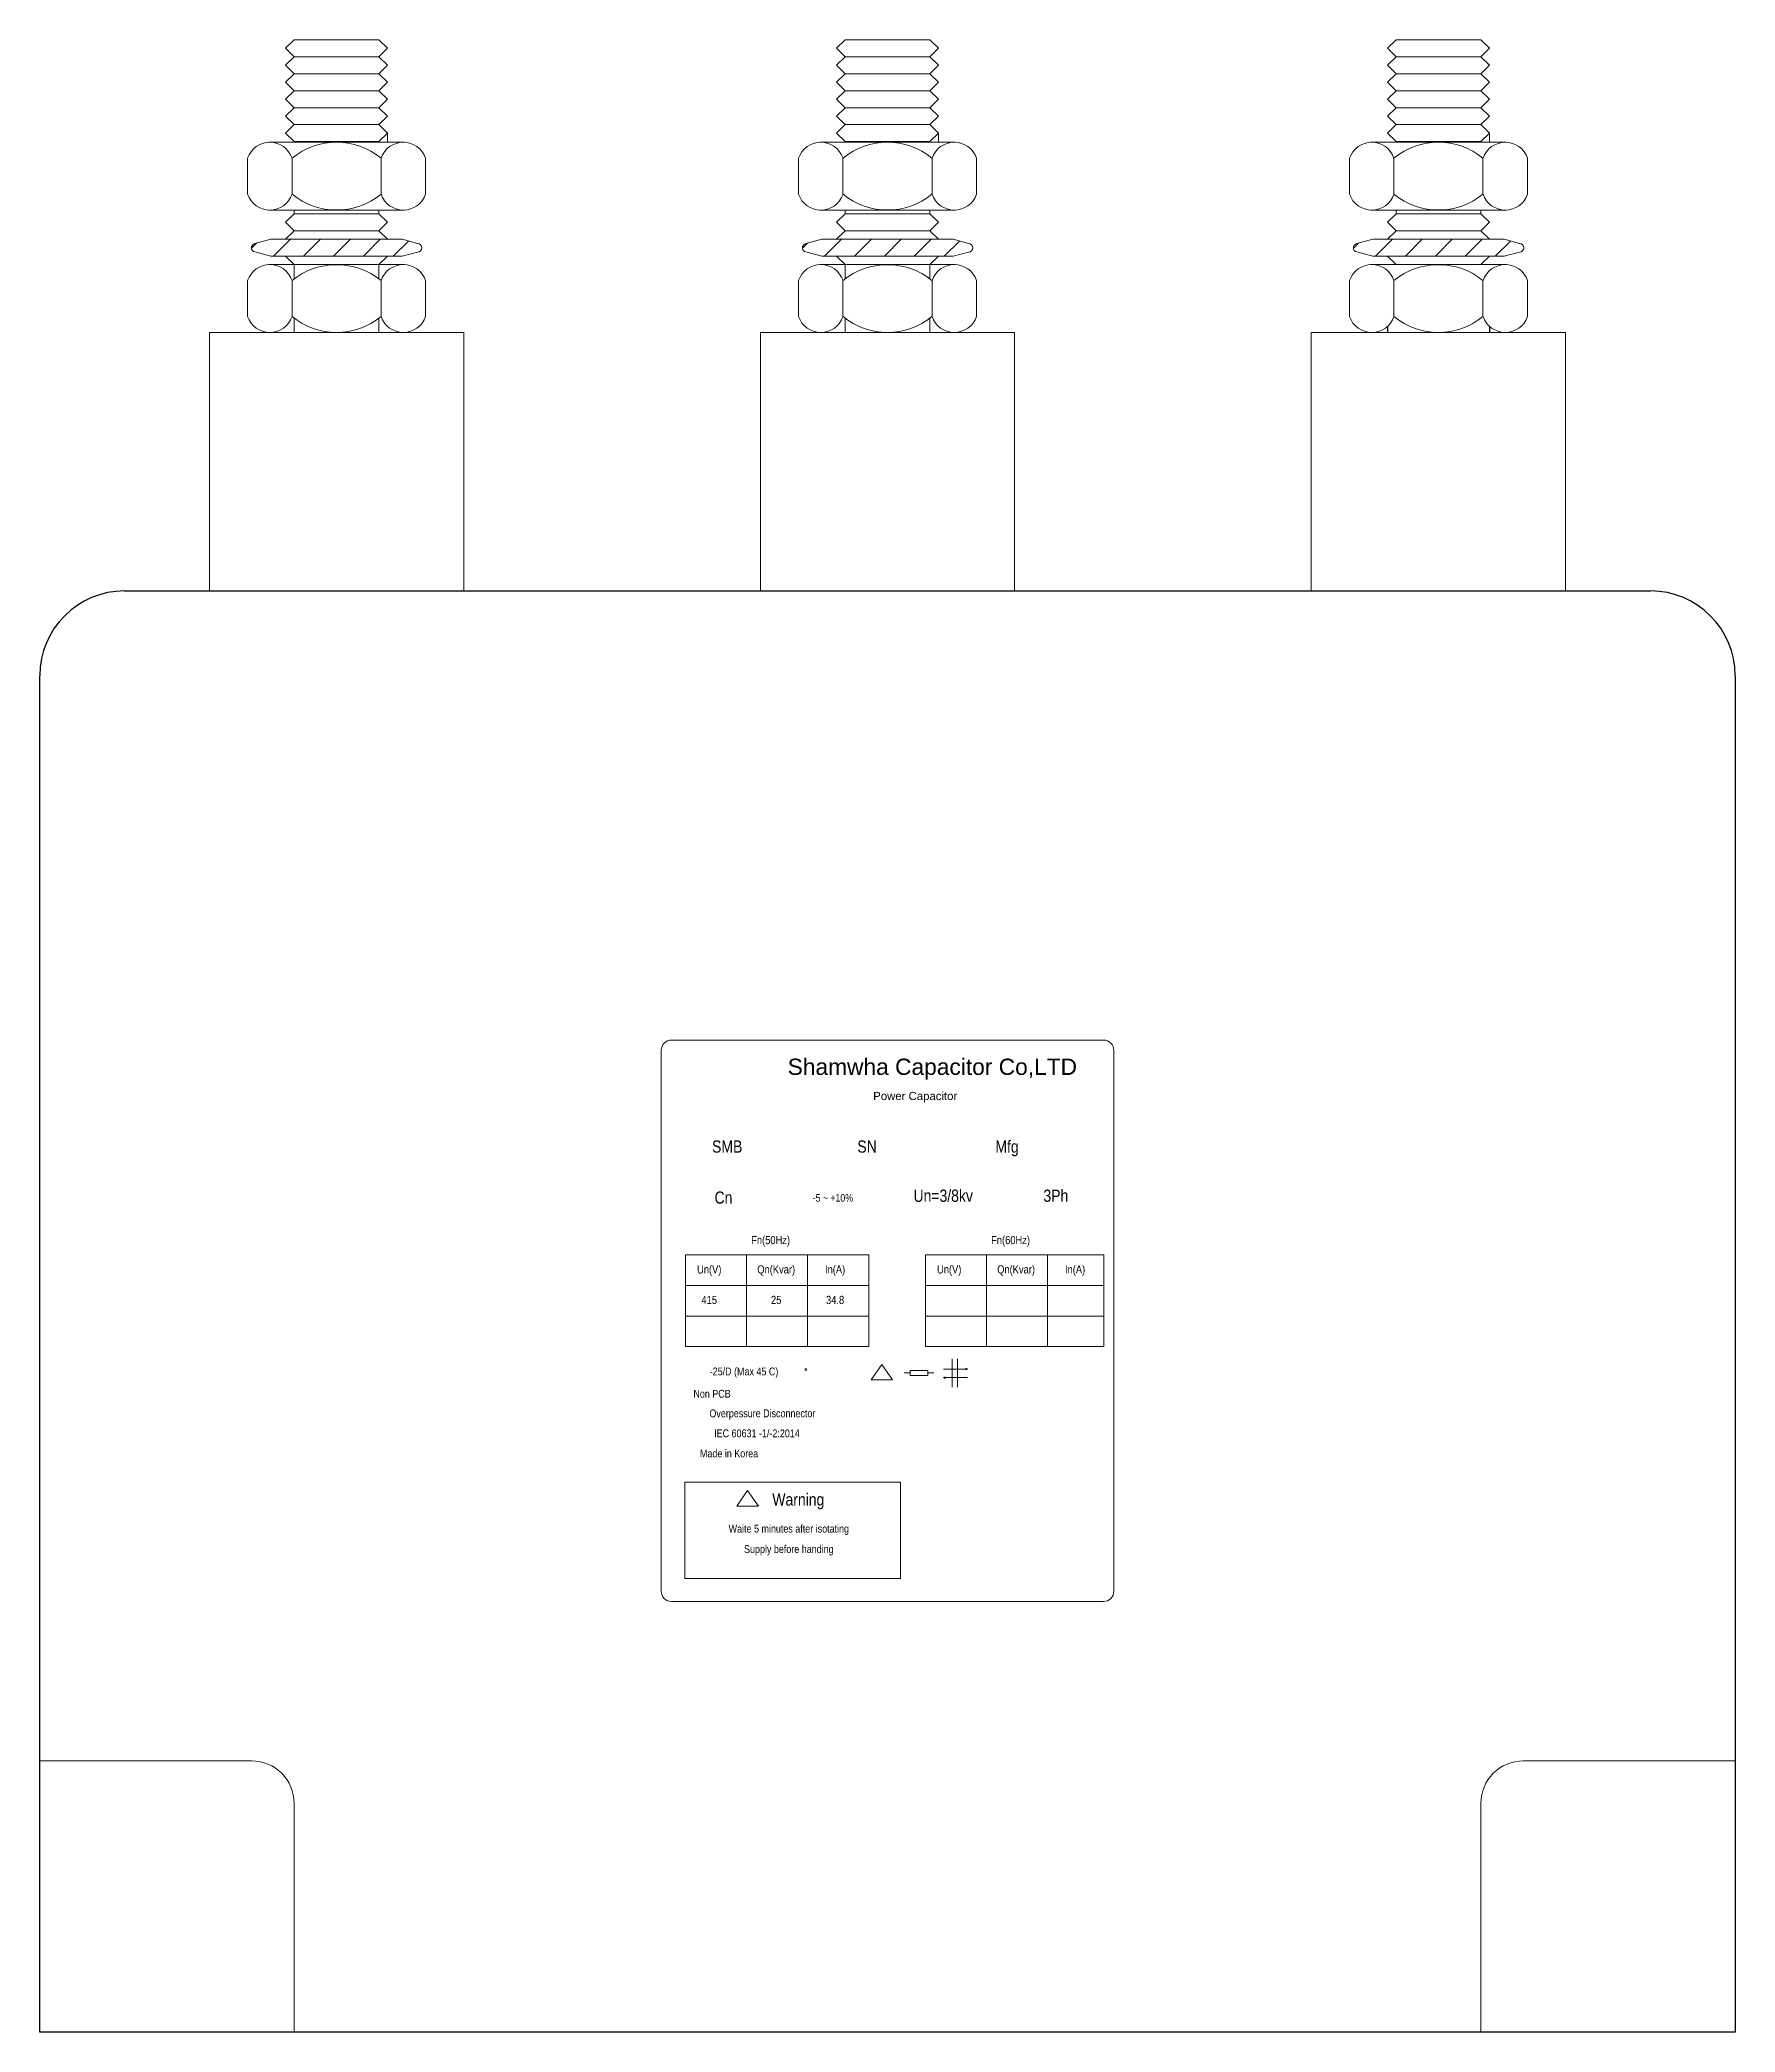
# Model space of a CAD drawing. Header units: millimetres. Extents: x 0 to 200, y 0 to 235.
import ezdxf
from ezdxf.enums import TextEntityAlignment as Align

# ---------------------------------------------------------------- set-up
doc = ezdxf.new("R2010")
doc.units = ezdxf.units.MM
doc.layers.add('00', color=7, linetype='Continuous', lineweight=0)
doc.styles.add('Helvetica-Narrow', font='txt')

# ---------------------------------------------------------------- blocks, each defined once
blk = doc.blocks.new('*U1889')
at = {"lineweight": 5}
h = blk.add_hatch(dxfattribs=at)
h.set_pattern_fill('ANSI31', color=74, scale=20, style=0)
h.set_pattern_definition([(45, (413.9716, 171.6187), (-1.767767, 1.767767), [])])
h.paths.add_polyline_path([(1497.57, 1148.35), (1495.76, 1148.85), (1493.51, 1148.85), (1480.26, 1148.85), (1478.32, 1148.33, 0.727937), (1478.32, 1147.38), (1480.26, 1146.85), (1482.51, 1146.85), (1495.76, 1146.85), (1497.57, 1147.35, 1)])
h = blk.add_hatch(dxfattribs=at)
h.set_pattern_fill('ANSI31', color=74, scale=20, style=0)
h.set_pattern_definition([(45, (478.9716, 171.6187), (-1.767767, 1.767767), [])])
h.paths.add_polyline_path([(1562.57, 1148.35), (1560.76, 1148.85), (1558.51, 1148.85), (1545.26, 1148.85), (1543.32, 1148.33, 0.727937), (1543.32, 1147.38), (1545.26, 1146.85), (1547.51, 1146.85), (1560.76, 1146.85), (1562.57, 1147.35, 1)])
h = blk.add_hatch(dxfattribs=at)
h.set_pattern_fill('ANSI31', color=74, scale=20, style=0)
h.set_pattern_definition([(45, (543.9716, 171.6187), (-1.767767, 1.767767), [])])
h.paths.add_polyline_path([(1627.57, 1148.35), (1625.76, 1148.85), (1623.51, 1148.85), (1610.26, 1148.85), (1608.32, 1148.33, 0.727937), (1608.32, 1147.38), (1610.26, 1146.85), (1612.51, 1146.85), (1625.76, 1146.85), (1627.57, 1147.35, 1)])
at = {"color": 74, "lineweight": 5}
for p, q in [((1483.01, 1170.38), (1482.01, 1171.38)), ((1493.01, 1170.38), (1483.01, 1170.38)), ((1493.01, 1170.38), (1494.01, 1171.38)), ((1548.01, 1170.38), (1547.01, 1171.38)), ((1558.01, 1170.38), (1548.01, 1170.38)), ((1558.01, 1170.38), (1559.01, 1171.38)), ((1613.01, 1170.38), (1612.01, 1171.38)), ((1623.01, 1170.38), (1613.01, 1170.38)), ((1623.01, 1170.38), (1624.01, 1171.38)), ((1483.01, 1168.38), (1482.01, 1169.38)), ((1493.01, 1168.38), (1483.01, 1168.38)), ((1493.01, 1168.38), (1494.01, 1169.38)), ((1548.01, 1168.38), (1547.01, 1169.38)), ((1558.01, 1168.38), (1548.01, 1168.38)), ((1558.01, 1168.38), (1559.01, 1169.38)), ((1613.01, 1168.38), (1612.01, 1169.38)), ((1623.01, 1168.38), (1613.01, 1168.38)), ((1623.01, 1168.38), (1624.01, 1169.38)), ((1483.01, 1166.38), (1482.01, 1167.38)), ((1483.01, 1166.38), (1482.01, 1167.38)), ((1493.01, 1166.38), (1483.01, 1166.38)), ((1493.01, 1166.38), (1483.01, 1166.38)), ((1493.01, 1166.38), (1494.01, 1167.38)), ((1493.01, 1166.38), (1494.01, 1167.38)), ((1548.01, 1166.38), (1547.01, 1167.38)), ((1548.01, 1166.38), (1547.01, 1167.38)), ((1558.01, 1166.38), (1548.01, 1166.38)), ((1558.01, 1166.38), (1548.01, 1166.38)), ((1558.01, 1166.38), (1559.01, 1167.38)), ((1558.01, 1166.38), (1559.01, 1167.38)), ((1613.01, 1166.38), (1612.01, 1167.38)), ((1613.01, 1166.38), (1612.01, 1167.38)), ((1623.01, 1166.38), (1613.01, 1166.38)), ((1623.01, 1166.38), (1613.01, 1166.38)), ((1623.01, 1166.38), (1624.01, 1167.38)), ((1623.01, 1166.38), (1624.01, 1167.38)), ((1483.01, 1164.38), (1482.01, 1165.38)), ((1483.01, 1164.38), (1482.01, 1165.38)), ((1483.01, 1162.38), (1482.01, 1163.38)), ((1493.01, 1164.38), (1483.01, 1164.38)), ((1493.01, 1164.38), (1483.01, 1164.38)), ((1493.01, 1164.38), (1494.01, 1165.38)), ((1493.01, 1164.38), (1494.01, 1165.38)), ((1493.01, 1162.38), (1494.01, 1163.38)), ((1548.01, 1164.38), (1547.01, 1165.38)), ((1548.01, 1164.38), (1547.01, 1165.38)), ((1548.01, 1162.38), (1547.01, 1163.38)), ((1558.01, 1164.38), (1548.01, 1164.38)), ((1558.01, 1164.38), (1548.01, 1164.38)), ((1558.01, 1164.38), (1559.01, 1165.38)), ((1558.01, 1164.38), (1559.01, 1165.38)), ((1558.01, 1162.38), (1559.01, 1163.38)), ((1613.01, 1164.38), (1612.01, 1165.38)), ((1613.01, 1164.38), (1612.01, 1165.38)), ((1613.01, 1162.38), (1612.01, 1163.38)), ((1623.01, 1164.38), (1613.01, 1164.38)), ((1623.01, 1164.38), (1613.01, 1164.38)), ((1623.01, 1164.38), (1624.01, 1165.38)), ((1623.01, 1164.38), (1624.01, 1165.38)), ((1623.01, 1162.38), (1624.01, 1163.38)), ((1483.01, 1160.38), (1482.01, 1161.38)), ((1493.01, 1162.38), (1483.01, 1162.38)), ((1493.01, 1160.38), (1494.01, 1161.38)), ((1548.01, 1160.38), (1547.01, 1161.38)), ((1558.01, 1162.38), (1548.01, 1162.38)), ((1558.01, 1160.38), (1559.01, 1161.38)), ((1613.01, 1160.38), (1612.01, 1161.38)), ((1623.01, 1162.38), (1613.01, 1162.38)), ((1623.01, 1160.38), (1624.01, 1161.38)), ((1493.01, 1160.38), (1483.01, 1160.38)), ((1558.01, 1160.38), (1548.01, 1160.38)), ((1623.01, 1160.38), (1613.01, 1160.38)), ((1483.01, 1151.87), (1483.01, 1152.3)), ((1493.01, 1151.87), (1483.01, 1151.87)), ((1493.01, 1151.87), (1493.01, 1152.3)), ((1548.01, 1151.87), (1548.01, 1152.3)), ((1558.01, 1151.87), (1548.01, 1151.87)), ((1558.01, 1151.87), (1558.01, 1152.3)), ((1613.01, 1151.87), (1613.01, 1152.3)), ((1623.01, 1151.87), (1613.01, 1151.87)), ((1623.01, 1151.87), (1623.01, 1152.3)), ((1483.01, 1149.87), (1482.01, 1150.87)), ((1493.01, 1149.87), (1483.01, 1149.87)), ((1493.01, 1149.87), (1494.01, 1150.87)), ((1548.01, 1149.87), (1547.01, 1150.87)), ((1558.01, 1149.87), (1548.01, 1149.87)), ((1558.01, 1149.87), (1559.01, 1150.87)), ((1613.01, 1149.87), (1612.01, 1150.87)), ((1623.01, 1149.87), (1613.01, 1149.87)), ((1623.01, 1149.87), (1624.01, 1150.87)), ((1480.26, 1148.85), (1478.36, 1148.34)), ((1480.26, 1146.85), (1478.36, 1147.37)), ((1480.26, 1148.85), (1482.51, 1148.85)), ((1480.26, 1148.85), (1495.76, 1148.85)), ((1482.51, 1146.85), (1480.26, 1146.85)), ((1495.76, 1146.85), (1480.26, 1146.85)), ((1482.03, 1148.85), (1482.01, 1148.87)), ((1482.03, 1148.85), (1482.01, 1148.87)), ((1483.01, 1145.87), (1482.01, 1146.87)), ((1493.01, 1145.87), (1494.01, 1146.87)), ((1493.01, 1145.87), (1494.01, 1146.87)), ((1495.76, 1148.85), (1493.51, 1148.85)), ((1495.76, 1146.85), (1493.51, 1146.85)), ((1494, 1148.85), (1494.01, 1148.87)), ((1494, 1148.85), (1494.01, 1148.87)), ((1497.57, 1148.35), (1495.76, 1148.85)), ((1497.57, 1147.35), (1495.76, 1146.85)), ((1545.26, 1148.85), (1543.36, 1148.34)), ((1545.26, 1146.85), (1543.36, 1147.37)), ((1545.26, 1148.85), (1560.76, 1148.85)), ((1545.26, 1148.85), (1547.51, 1148.85)), ((1560.76, 1146.85), (1545.26, 1146.85)), ((1547.51, 1146.85), (1545.26, 1146.85)), ((1547.03, 1148.85), (1547.01, 1148.87)), ((1547.03, 1148.85), (1547.01, 1148.87)), ((1548.01, 1145.87), (1547.01, 1146.87)), ((1558.01, 1145.87), (1559.01, 1146.87)), ((1558.01, 1145.87), (1559.01, 1146.87)), ((1560.76, 1148.85), (1558.51, 1148.85)), ((1560.76, 1146.85), (1558.51, 1146.85)), ((1559, 1148.85), (1559.01, 1148.87)), ((1559, 1148.85), (1559.01, 1148.87)), ((1562.57, 1148.35), (1560.76, 1148.85)), ((1562.57, 1147.35), (1560.76, 1146.85)), ((1610.26, 1148.85), (1608.36, 1148.34)), ((1610.26, 1146.85), (1608.36, 1147.37)), ((1610.26, 1148.85), (1612.51, 1148.85)), ((1610.26, 1148.85), (1625.76, 1148.85)), ((1612.51, 1146.85), (1610.26, 1146.85)), ((1625.76, 1146.85), (1610.26, 1146.85)), ((1612.03, 1148.85), (1612.01, 1148.87)), ((1612.03, 1148.85), (1612.01, 1148.87)), ((1613.01, 1145.87), (1612.01, 1146.87)), ((1623.01, 1145.87), (1624.01, 1146.87)), ((1623.01, 1145.87), (1624.01, 1146.87)), ((1625.76, 1148.85), (1623.51, 1148.85)), ((1625.76, 1146.85), (1623.51, 1146.85)), ((1624, 1148.85), (1624.01, 1148.87)), ((1624, 1148.85), (1624.01, 1148.87)), ((1627.57, 1148.35), (1625.76, 1148.85)), ((1627.57, 1147.35), (1625.76, 1146.85)), ((1483.01, 1145.87), (1483.01, 1144.19)), ((1493.01, 1145.87), (1483.01, 1145.87)), ((1493.01, 1145.87), (1483.01, 1145.87)), ((1493.01, 1145.87), (1493.01, 1144.19)), ((1548.01, 1145.87), (1548.01, 1144.19)), ((1558.01, 1145.87), (1548.01, 1145.87)), ((1558.01, 1145.87), (1548.01, 1145.87)), ((1558.01, 1145.87), (1558.01, 1144.19)), ((1623.01, 1145.87), (1613.01, 1145.87)), ((1623.01, 1145.87), (1613.01, 1145.87)), ((1477.51, 1139.74), (1477.51, 1143.99)), ((1498.51, 1139.74), (1498.51, 1143.99)), ((1542.51, 1139.74), (1542.51, 1143.99)), ((1563.51, 1139.74), (1563.51, 1143.99)), ((1607.51, 1139.74), (1607.51, 1143.99)), ((1628.51, 1139.74), (1628.51, 1143.99)), ((1503.01, 1137.87), (1473.01, 1137.87)), ((1473.01, 1137.87), (1473.01, 1107.38)), ((1483.01, 1139.55), (1483.01, 1137.87)), ((1493.01, 1139.55), (1493.01, 1137.87)), ((1503.01, 1107.38), (1503.01, 1137.87)), ((1568.01, 1137.87), (1538.01, 1137.87)), ((1538.01, 1137.87), (1538.01, 1107.38)), ((1538.01, 1137.87), (1538.01, 1107.38)), ((1538.01, 1137.87), (1538.01, 1107.38)), ((1548.01, 1139.55), (1548.01, 1137.87)), ((1558.01, 1139.55), (1558.01, 1137.87)), ((1568.01, 1107.38), (1568.01, 1137.87)), ((1568.01, 1107.38), (1568.01, 1137.87)), ((1568.01, 1107.38), (1568.01, 1137.87)), ((1633.01, 1137.87), (1603.01, 1137.87)), ((1603.01, 1137.87), (1603.01, 1107.38)), ((1603.01, 1137.87), (1603.01, 1107.38)), ((1603.01, 1137.87), (1603.01, 1107.38)), ((1633.01, 1107.38), (1633.01, 1137.87)), ((1633.01, 1107.38), (1633.01, 1137.87)), ((1633.01, 1107.38), (1633.01, 1137.87)), ((1503.01, 1107.38), (1503.01, 1135.87)), ((1568.01, 1107.38), (1568.01, 1135.87)), ((1568.01, 1107.38), (1568.01, 1135.87)), ((1568.01, 1107.38), (1568.01, 1135.87)), ((1633.01, 1107.38), (1633.01, 1135.87)), ((1633.01, 1107.38), (1633.01, 1135.87)), ((1633.01, 1107.38), (1633.01, 1135.87)), ((1488.01, 1107.38), (1503.01, 1107.38)), ((1553.01, 1107.38), (1568.01, 1107.38)), ((1553.01, 1107.38), (1568.01, 1107.38)), ((1553.01, 1107.38), (1568.01, 1107.38)), ((1618.01, 1107.38), (1633.01, 1107.38)), ((1618.01, 1107.38), (1633.01, 1107.38)), ((1618.01, 1107.38), (1633.01, 1107.38))]:
    blk.add_line(p, q, dxfattribs=at)
at = {"color": 74}
for p, q in [((1612.01, 1138.6), (1612.01, 1137.87)), ((1624.02, 1138.58), (1624.03, 1137.87)), ((1463.01, 1107.38), (1643.01, 1107.38)), ((1463.01, 1107.38), (1643.01, 1107.38)), ((1453.01, 937.38), (1453.01, 1097.38)), ((1653.01, 1097.38), (1653.01, 937.38)), ((1653.01, 937.38), (1453.01, 937.38))]:
    blk.add_line(p, q, dxfattribs=at)
at = {"lineweight": 9}
for p, q in [((1536.39, 1029.05), (1536.39, 1018.25)), ((1543.59, 1029.05), (1543.59, 1018.25)), ((1564.69, 1029.05), (1564.69, 1018.25)), ((1571.89, 1029.05), (1571.89, 1018.25)), ((1529.19, 1025.45), (1550.79, 1025.45)), ((1578.55, 1025.45), (1557.49, 1025.45)), ((1529.19, 1021.85), (1550.79, 1021.85)), ((1578.55, 1021.85), (1557.49, 1021.85)), ((1529.19, 1018.25), (1550.79, 1018.25)), ((1578.55, 1018.25), (1557.49, 1018.25)), ((1559.61, 1015.59), (1562.46, 1015.59)), ((1560.65, 1016.82), (1560.65, 1013.45)), ((1561.28, 1016.82), (1561.28, 1013.45)), ((1562.46, 1015.59), (1562.27, 1015.69)), ((1562.46, 1015.59), (1562.27, 1015.49)), ((1562.46, 1015.59), (1562.29, 1015.59)), ((1562.46, 1015.59), (1562.29, 1015.59)), ((1551.08, 1014.31), (1553.61, 1014.31)), ((1555.68, 1015.15), (1554.96, 1015.15)), ((1557.76, 1015.15), (1558.48, 1015.15)), ((1559.61, 1014.58), (1559.81, 1014.68)), ((1562.46, 1014.58), (1559.61, 1014.58)), ((1559.61, 1014.58), (1559.78, 1014.58)), ((1559.61, 1014.58), (1559.81, 1014.48)), ((1559.61, 1014.58), (1559.78, 1014.58))]:
    blk.add_line(p, q, dxfattribs=at)
at = {"color": 1, "lineweight": 9}
blk.add_line((1535.25, 999.43), (1537.78, 999.43), dxfattribs=at)
at = {"lineweight": 9}
blk.add_lwpolyline([(1527.52, 988.18), (1578.51, 988.18, 0.414214), (1579.71, 989.38), (1579.71, 1053.2, 0.414214), (1578.51, 1054.4), (1527.52, 1054.4, 0.414214), (1526.32, 1053.2), (1526.32, 989.38, 0.414214)], format="xyb", close=True, dxfattribs=at)
for points in [[(1529.19, 1018.25), (1550.79, 1018.25), (1550.79, 1029.05), (1529.19, 1029.05)], [(1578.55, 1018.25), (1557.49, 1018.25), (1557.49, 1029.05), (1578.55, 1029.05)], [(1555.68, 1014.85), (1557.76, 1014.85), (1557.76, 1015.44), (1555.68, 1015.44)], [(1529.09, 990.9), (1554.53, 990.9), (1554.53, 1002.24), (1529.09, 1002.24)]]:
    blk.add_lwpolyline(points, close=True, dxfattribs=at)
for points in [[(1551.08, 1014.31), (1552.35, 1016.14)], [(1553.61, 1014.31), (1552.35, 1016.14)]]:
    blk.add_lwpolyline(points, dxfattribs=at)
at = {"color": 1, "lineweight": 9}
for points in [[(1535.25, 999.43), (1536.51, 1001.26)], [(1537.78, 999.43), (1536.51, 1001.26)]]:
    blk.add_lwpolyline(points, dxfattribs=at)
at = {"color": 8, "lineweight": 9}
for points in [[(1453.01, 969.38), (1478.01, 969.38, -0.414214), (1483.01, 964.38), (1483.01, 937.38)], [(1653.01, 969.38), (1628.01, 969.38, 0.414214), (1623.01, 964.38), (1623.01, 937.38)]]:
    blk.add_lwpolyline(points, format="xyb", dxfattribs=at)
at = {"lineweight": 9}
blk.add_circle((1543.38, 1015.53), 0.105, dxfattribs=at)
at = {"color": 74, "lineweight": 5}
for centre, start, end in [((1478.47, 1147.85), 102.246, 257.754), ((1497.57, 1147.85), 270, 90), ((1543.47, 1147.85), 102.246, 257.754), ((1562.57, 1147.85), 270, 90), ((1608.47, 1147.85), 102.246, 257.754), ((1627.57, 1147.85), 270, 90)]:
    blk.add_arc(centre, 0.5, start, end, dxfattribs=at)
at = {"color": 74}
for centre, start, end in [((1463.01, 1097.38), 90, 180), ((1643.01, 1097.38), 0, 90)]:
    blk.add_arc(centre, 10, start, end, dxfattribs=at)
at = {"layer": '00', "color": 74, "lineweight": 5}
for p, q in [((1482.01, 1171.38), (1483.01, 1172.38)), ((1482.01, 1169.38), (1483.01, 1170.38)), ((1483.01, 1172.38), (1493.01, 1172.38)), ((1483.01, 1170.38), (1493.01, 1170.38)), ((1494.01, 1171.38), (1493.01, 1172.38)), ((1494.01, 1169.38), (1493.01, 1170.38)), ((1547.01, 1171.38), (1548.01, 1172.38)), ((1547.01, 1169.38), (1548.01, 1170.38)), ((1548.01, 1172.38), (1558.01, 1172.38)), ((1548.01, 1170.38), (1558.01, 1170.38)), ((1559.01, 1171.38), (1558.01, 1172.38)), ((1559.01, 1169.38), (1558.01, 1170.38)), ((1612.01, 1171.38), (1613.01, 1172.38)), ((1612.01, 1169.38), (1613.01, 1170.38)), ((1613.01, 1172.38), (1623.01, 1172.38)), ((1613.01, 1170.38), (1623.01, 1170.38)), ((1624.01, 1171.38), (1623.01, 1172.38)), ((1624.01, 1169.38), (1623.01, 1170.38)), ((1482.01, 1167.38), (1483.01, 1168.38)), ((1482.01, 1167.38), (1483.01, 1168.38)), ((1483.01, 1168.38), (1493.01, 1168.38)), ((1483.01, 1168.38), (1493.01, 1168.38)), ((1494.01, 1167.38), (1493.01, 1168.38)), ((1494.01, 1167.38), (1493.01, 1168.38)), ((1547.01, 1167.38), (1548.01, 1168.38)), ((1547.01, 1167.38), (1548.01, 1168.38)), ((1548.01, 1168.38), (1558.01, 1168.38)), ((1548.01, 1168.38), (1558.01, 1168.38)), ((1559.01, 1167.38), (1558.01, 1168.38)), ((1559.01, 1167.38), (1558.01, 1168.38)), ((1612.01, 1167.38), (1613.01, 1168.38)), ((1612.01, 1167.38), (1613.01, 1168.38)), ((1613.01, 1168.38), (1623.01, 1168.38)), ((1613.01, 1168.38), (1623.01, 1168.38)), ((1624.01, 1167.38), (1623.01, 1168.38)), ((1624.01, 1167.38), (1623.01, 1168.38)), ((1482.01, 1165.38), (1483.01, 1166.38)), ((1482.01, 1165.38), (1483.01, 1166.38)), ((1483.01, 1166.38), (1493.01, 1166.38)), ((1483.01, 1166.38), (1493.01, 1166.38)), ((1494.01, 1165.38), (1493.01, 1166.38)), ((1494.01, 1165.38), (1493.01, 1166.38)), ((1547.01, 1165.38), (1548.01, 1166.38)), ((1547.01, 1165.38), (1548.01, 1166.38)), ((1548.01, 1166.38), (1558.01, 1166.38)), ((1548.01, 1166.38), (1558.01, 1166.38)), ((1559.01, 1165.38), (1558.01, 1166.38)), ((1559.01, 1165.38), (1558.01, 1166.38)), ((1612.01, 1165.38), (1613.01, 1166.38)), ((1612.01, 1165.38), (1613.01, 1166.38)), ((1613.01, 1166.38), (1623.01, 1166.38)), ((1613.01, 1166.38), (1623.01, 1166.38)), ((1624.01, 1165.38), (1623.01, 1166.38)), ((1624.01, 1165.38), (1623.01, 1166.38)), ((1482.01, 1163.38), (1483.01, 1164.38)), ((1483.01, 1164.38), (1493.01, 1164.38)), ((1494.01, 1163.38), (1493.01, 1164.38)), ((1547.01, 1163.38), (1548.01, 1164.38)), ((1548.01, 1164.38), (1558.01, 1164.38)), ((1559.01, 1163.38), (1558.01, 1164.38)), ((1612.01, 1163.38), (1613.01, 1164.38)), ((1613.01, 1164.38), (1623.01, 1164.38)), ((1624.01, 1163.38), (1623.01, 1164.38)), ((1482.01, 1161.38), (1483.01, 1162.38)), ((1483.01, 1162.38), (1493.01, 1162.38)), ((1494.01, 1161.38), (1493.01, 1162.38)), ((1494.01, 1160.3), (1494.01, 1161.38)), ((1547.01, 1161.38), (1548.01, 1162.38)), ((1548.01, 1162.38), (1558.01, 1162.38)), ((1559.01, 1161.38), (1558.01, 1162.38)), ((1559.01, 1160.3), (1559.01, 1161.38)), ((1612.01, 1161.38), (1613.01, 1162.38)), ((1613.01, 1162.38), (1623.01, 1162.38)), ((1624.01, 1161.38), (1623.01, 1162.38)), ((1624.01, 1160.3), (1624.01, 1161.38)), ((1496.01, 1160.3), (1480.01, 1160.3)), ((1480.01, 1160.3), (1494.03, 1160.3)), ((1545.01, 1160.3), (1559.03, 1160.3)), ((1561.01, 1160.3), (1545.01, 1160.3)), ((1610.01, 1160.3), (1624.03, 1160.3)), ((1626.01, 1160.3), (1610.01, 1160.3)), ((1477.51, 1158.43), (1477.51, 1154.18)), ((1482.76, 1154.18), (1482.76, 1158.43)), ((1493.26, 1154.18), (1493.26, 1158.43)), ((1498.51, 1158.43), (1498.51, 1154.18)), ((1542.51, 1158.43), (1542.51, 1154.18)), ((1547.76, 1154.18), (1547.76, 1158.43)), ((1558.26, 1154.18), (1558.26, 1158.43)), ((1563.51, 1158.43), (1563.51, 1154.18)), ((1607.51, 1158.43), (1607.51, 1154.18)), ((1612.76, 1154.18), (1612.76, 1158.43)), ((1623.26, 1154.18), (1623.26, 1158.43)), ((1628.51, 1158.43), (1628.51, 1154.18)), ((1496.01, 1152.3), (1480.01, 1152.3)), ((1482.01, 1150.87), (1483.01, 1151.87)), ((1483.01, 1151.87), (1493.01, 1151.87)), ((1494.01, 1150.87), (1493.01, 1151.87)), ((1561.01, 1152.3), (1545.01, 1152.3)), ((1547.01, 1150.87), (1548.01, 1151.87)), ((1548.01, 1151.87), (1558.01, 1151.87)), ((1559.01, 1150.87), (1558.01, 1151.87)), ((1626.01, 1152.3), (1610.01, 1152.3)), ((1612.01, 1150.87), (1613.01, 1151.87)), ((1613.01, 1151.87), (1623.01, 1151.87)), ((1624.01, 1150.87), (1623.01, 1151.87)), ((1482.01, 1148.87), (1483.01, 1149.87)), ((1482.01, 1148.87), (1483.01, 1149.87)), ((1483.01, 1149.87), (1493.01, 1149.87)), ((1483.01, 1149.87), (1493.01, 1149.87)), ((1494.01, 1148.87), (1493.01, 1149.87)), ((1494.01, 1148.87), (1493.01, 1149.87)), ((1547.01, 1148.87), (1548.01, 1149.87)), ((1547.01, 1148.87), (1548.01, 1149.87)), ((1548.01, 1149.87), (1558.01, 1149.87)), ((1548.01, 1149.87), (1558.01, 1149.87)), ((1559.01, 1148.87), (1558.01, 1149.87)), ((1559.01, 1148.87), (1558.01, 1149.87)), ((1612.01, 1148.87), (1613.01, 1149.87)), ((1612.01, 1148.87), (1613.01, 1149.87)), ((1613.01, 1149.87), (1623.01, 1149.87)), ((1613.01, 1149.87), (1623.01, 1149.87)), ((1624.01, 1148.87), (1623.01, 1149.87)), ((1624.01, 1148.87), (1623.01, 1149.87)), ((1480.01, 1145.87), (1494.03, 1145.87)), ((1496.01, 1145.87), (1480.01, 1145.87)), ((1483.01, 1145.87), (1493.01, 1145.87)), ((1561.01, 1145.87), (1545.01, 1145.87)), ((1545.01, 1145.87), (1559.03, 1145.87)), ((1548.01, 1145.87), (1558.01, 1145.87)), ((1626.01, 1145.87), (1610.01, 1145.87)), ((1610.01, 1145.87), (1624.03, 1145.87)), ((1613.01, 1145.87), (1623.01, 1145.87)), ((1477.51, 1139.74), (1477.51, 1143.99)), ((1477.51, 1143.99), (1477.51, 1139.74)), ((1482.76, 1139.74), (1482.76, 1143.99)), ((1493.26, 1139.74), (1493.26, 1143.99)), ((1498.51, 1139.74), (1498.51, 1143.99)), ((1498.51, 1143.99), (1498.51, 1139.74)), ((1542.51, 1143.99), (1542.51, 1139.74)), ((1542.51, 1139.74), (1542.51, 1143.99)), ((1547.76, 1139.74), (1547.76, 1143.99)), ((1558.26, 1139.74), (1558.26, 1143.99)), ((1563.51, 1143.99), (1563.51, 1139.74)), ((1563.51, 1139.74), (1563.51, 1143.99)), ((1607.51, 1143.99), (1607.51, 1139.74)), ((1607.51, 1139.74), (1607.51, 1143.99)), ((1612.76, 1139.74), (1612.76, 1143.99)), ((1623.26, 1139.74), (1623.26, 1143.99)), ((1628.51, 1143.99), (1628.51, 1139.74)), ((1628.51, 1139.74), (1628.51, 1143.99)), ((1496.01, 1137.87), (1480.01, 1137.87)), ((1496.01, 1137.87), (1480.01, 1137.87)), ((1482, 1137.87), (1494.03, 1137.87)), ((1561.01, 1137.87), (1545.01, 1137.87)), ((1561.01, 1137.87), (1545.01, 1137.87)), ((1547, 1137.87), (1559.03, 1137.87)), ((1626.01, 1137.87), (1610.01, 1137.87)), ((1626.01, 1137.87), (1610.01, 1137.87)), ((1612, 1137.87), (1624.03, 1137.87))]:
    blk.add_line(p, q, dxfattribs=at)
for centre, radius, start, end in [((1480.14, 1157.53), 2.77, 18.8098, 161.1902), ((1488.01, 1152.02), 8.28, 50.6699, 129.3301), ((1495.89, 1157.53), 2.77, 18.8098, 161.1902), ((1545.14, 1157.53), 2.77, 18.8098, 161.1902), ((1553.01, 1152.02), 8.28, 50.6699, 129.3301), ((1560.89, 1157.53), 2.77, 18.8098, 161.1902), ((1610.14, 1157.53), 2.77, 18.8098, 161.1902), ((1618.01, 1152.02), 8.28, 50.6699, 129.3301), ((1625.89, 1157.53), 2.77, 18.8098, 161.1902), ((1480.14, 1155.07), 2.77, 198.8098, 341.1902), ((1488.01, 1160.59), 8.28, 230.6699, 309.3301), ((1495.89, 1155.07), 2.77, 198.8098, 341.1902), ((1545.14, 1155.07), 2.77, 198.8098, 341.1902), ((1553.01, 1160.59), 8.28, 230.6699, 309.3301), ((1560.89, 1155.07), 2.77, 198.8098, 341.1902), ((1610.14, 1155.07), 2.77, 198.8098, 341.1902), ((1618.01, 1160.59), 8.28, 230.6699, 309.3301), ((1625.89, 1155.07), 2.77, 198.8098, 341.1902), ((1480.14, 1143.1), 2.77, 18.8098, 161.1902), ((1488.01, 1137.58), 8.28, 50.6699, 129.3301), ((1495.89, 1143.1), 2.77, 18.8098, 161.1902), ((1545.14, 1143.1), 2.77, 18.8098, 161.1902), ((1553.01, 1137.58), 8.28, 50.6699, 129.3301), ((1560.89, 1143.1), 2.77, 18.8098, 161.1902), ((1610.14, 1143.1), 2.77, 18.8098, 161.1902), ((1618.01, 1137.58), 8.28, 50.6699, 129.3301), ((1625.89, 1143.1), 2.77, 18.8098, 161.1902), ((1480.14, 1140.64), 2.77, 198.8098, 341.1902), ((1480.14, 1140.64), 2.77, 198.8098, 341.1902), ((1488.01, 1146.15), 8.28, 230.6699, 309.3301), ((1488.01, 1146.15), 8.28, 230.6699, 309.3301), ((1495.89, 1140.64), 2.77, 198.8098, 341.1902), ((1495.89, 1140.64), 2.77, 198.8098, 341.1902), ((1545.14, 1140.64), 2.77, 198.8098, 341.1902), ((1545.14, 1140.64), 2.77, 198.8098, 341.1902), ((1553.01, 1146.15), 8.28, 230.6699, 309.3301), ((1553.01, 1146.15), 8.28, 230.6699, 309.3301), ((1560.89, 1140.64), 2.77, 198.8098, 341.1902), ((1560.89, 1140.64), 2.77, 198.8098, 341.1902), ((1610.14, 1140.64), 2.77, 198.8098, 341.1902), ((1610.14, 1140.64), 2.77, 198.8098, 341.1902), ((1618.01, 1146.15), 8.28, 230.6699, 309.3301), ((1618.01, 1146.15), 8.28, 230.6699, 309.3301), ((1625.89, 1140.64), 2.77, 198.8098, 341.1902), ((1625.89, 1140.64), 2.77, 198.8098, 341.1902)]:
    blk.add_arc(centre, radius, start, end, dxfattribs=at)
at = {"style": 'Helvetica-Narrow'}
for s, height, p in [('SMB', 1.44, (1534.1, 1041.84)), ('SN', 1.44, (1550.6, 1041.84)), ('Mfg', 1.44, (1567.11, 1041.84)), ('Cn', 1.44, (1533.66, 1035.82)), ('Un=3/8kv', 1.44, (1559.58, 1036.04)), ('3Ph', 1.44, (1572.87, 1036.04)), ('Fn(50Hz)', 0.96, (1539.22, 1030.81)), ('Fn(60Hz)', 0.96, (1567.53, 1030.81)), ('Un(V)', 0.96, (1531.98, 1027.35)), ('Qn(Kvar)', 0.96, (1539.88, 1027.35)), ('In(A)', 0.96, (1546.83, 1027.35)), ('Un(V)', 0.96, (1560.29, 1027.35)), ('Qn(Kvar)', 0.96, (1568.18, 1027.35)), ('In(A)', 0.96, (1575.14, 1027.35)), ('-25/D (Max 45 C)', 0.9216, (1536.08, 1015.31)), ('Non PCB', 0.922, (1532.31, 1012.68)), ('Overpessure Disconnector', 0.9216, (1538.25, 1010.37)), ('IEC 60631 -1/-2:2014', 0.9216, (1537.61, 1008.01)), ('Made in Korea', 0.9216, (1534.32, 1005.64)), ('Waite 5 minutes after isotating', 0.9216, (1541.37, 996.77)), ('Supply before handing', 0.9216, (1541.37, 994.36))]:
    blk.add_text(s, height=height, dxfattribs=at).set_placement(p, align=Align.MIDDLE_CENTER)
blk.add_text('-5 ~ +10%%%', height=0.9, dxfattribs=at).set_placement((1544.18, 1035.79), align=Align.MIDDLE_LEFT)
at = {"color": 1, "style": 'Helvetica-Narrow'}
for s, height, p in [('415', 0.96, (1531.98, 1023.75)), ('25', 0.96, (1539.88, 1023.75)), ('34.8', 0.96, (1546.83, 1023.75)), ('Warning', 1.44, (1542.49, 1000.21))]:
    blk.add_text(s, height=height, dxfattribs=at).set_placement(p, align=Align.MIDDLE_CENTER)
at = {"color": 7, "attachment_point": 5}
for s, insert, char_height in [('{\\fArial|b0|i0|c0|p34;\\C5;Shamwha Capacitor Co,LTD}', (1558.3, 1050.96), 1.92), ('{\\fArial|b0|i0|c0|p34;\\C256;Power Capacitor}', (1556.28, 1047.66), 0.96)]:
    blk.add_mtext(s, dxfattribs=dict(at, insert=insert, char_height=char_height))

msp = doc.modelspace()

# ---------------------------------------------------------------- block references
msp.add_blockref('*U1889', (-1453.01, -937.38))

doc.saveas('drawing.dxf')
